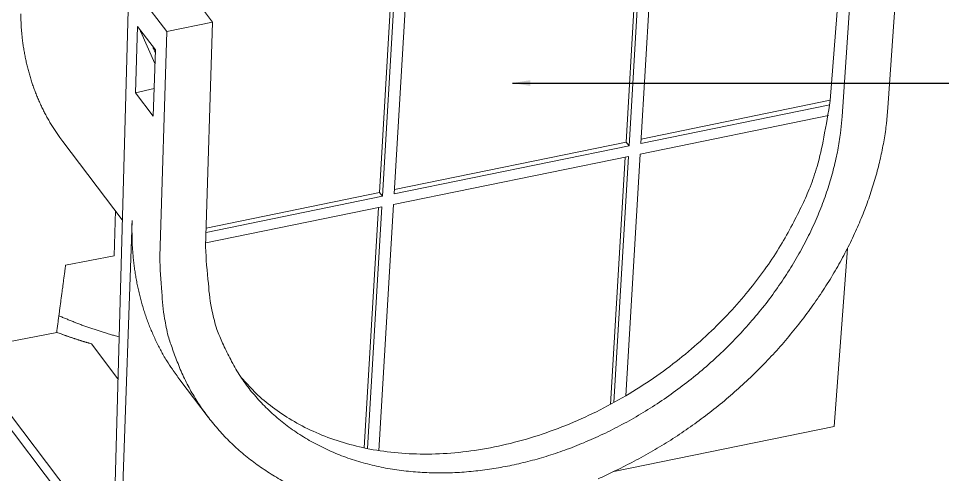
# Model space of a CAD drawing. Header units: millimetres. Extents: x 4267 to 8467, y 166 to 3136.
# Drawn here: x 4814.4 to 4946.3, y 1509.7 to 1574.8 of the extents above; entities that cross this region are included whole.
import ezdxf

# ---------------------------------------------------------------- set-up
doc = ezdxf.new("R2010")
doc.units = ezdxf.units.MM
doc.styles.get("Standard").update_dxf_attribs({"font": 'SimSun.ttf'})
doc.dimstyles.new('ISO-25', dxfattribs={"dimtxt": 2.5, "dimasz": 2.5, "dimexe": 1.25, "dimexo": 0.625, "dimtad": 1, "dimtxsty": 'Standard', "dimcen": 2.5, "dimadec": 0, "dimazin": 0, "dimtfac": 1, "dimtmove": 0, "dimatfit": 3, "dimfxl": 1, "dimarcsym": 0})

msp = doc.modelspace()

# ---------------------------------------------------------------- linework, layer by layer
at = {"linetype": 'Continuous', "lineweight": 5}
for p, q in [((4652.16, 1727.91, 326.37), (4828.87, 1495.72, 326.37)), ((4932.72, 1594.97, 326.37), (4930.22, 1563.04, 326.37)), ((4940.71, 1594.41, 326.37), (4938.47, 1562.01, 326.37)), ((4934.17, 1593.07, 326.37), (4931.94, 1560.78, 326.37)), ((4903, 1589.23, 326.37), (4901.11, 1557.13, 326.37)), ((4903.47, 1589.33, 326.37), (4901.54, 1556.6, 326.37)), ((4903.21, 1556.94, 326.37), (4905.14, 1589.67, 326.37)), ((4867.81, 1582.03, 326.37), (4865.91, 1549.92, 326.37)), ((4868.27, 1582.13, 326.37), (4866.34, 1549.4, 326.37)), ((4868.02, 1549.74, 326.37), (4869.95, 1582.47, 326.37)), ((4830.18, 1580.37, 326.37), (4827.95, 1498.93, 326.37)), ((4831.59, 1578.13, 326.37), (4835.58, 1572.89, 326.37)), ((4842.11, 1574.23, 326.37), (4840.66, 1576.14, 326.37)), ((4835.58, 1572.89, 326.37), (4842.11, 1574.23, 326.37)), ((4841.12, 1542.2, 326.37), (4842.11, 1574.23, 326.37)), ((4831.12, 1564.16, 326.37), (4831.42, 1573.63, 326.37)), ((4831.42, 1573.63, 326.37), (4833.95, 1570.3, 326.37)), ((4833.89, 1568.36, 326.37), (4831.86, 1572.85, 326.37)), ((4834.58, 1540.76, 326.37), (4835.58, 1572.89, 326.37)), ((4833.95, 1570.3, 326.37), (4833.65, 1560.84, 326.37)), ((4833.68, 1570.46, 326.37), (4833.93, 1569.89, 326.37)), ((4833.78, 1564.78, 326.37), (4831.12, 1564.16, 326.37)), ((4833.65, 1560.84, 326.37), (4831.12, 1564.16, 326.37)), ((4930.17, 1562.46, 326.37), (4903.21, 1556.94, 326.37)), ((4930.23, 1563.09, 326.37), (4903.25, 1557.56, 326.37)), ((4903.12, 1555.42, 326.37), (4930, 1560.92, 326.37)), ((4820.75, 1557.22, 326.37), (4829.24, 1546.06, 326.37)), ((4901.11, 1557.13, 326.37), (4868.06, 1550.36, 326.37)), ((4901.11, 1557.13, 326.37), (4901.54, 1556.6, 326.37)), ((4901.54, 1556.6, 326.37), (4868.02, 1549.74, 326.37)), ((4867.93, 1548.22, 326.37), (4901.45, 1555.08, 326.37)), ((4900.98, 1554.99, 326.37), (4898.9, 1519.72, 326.37)), ((4901.45, 1555.08, 326.37), (4899.38, 1519.98, 326.37)), ((4901.09, 1520.96, 326.37), (4903.12, 1555.42, 326.37)), ((4866.34, 1549.4, 326.37), (4841.19, 1544.25, 326.37)), ((4865.91, 1549.92, 326.37), (4841.21, 1544.87, 326.37)), ((4866.34, 1549.4, 326.37), (4865.91, 1549.92, 326.37)), ((4841.14, 1542.74, 326.37), (4866.25, 1547.88, 326.37)), ((4865.79, 1547.78, 326.37), (4863.76, 1513.51, 326.37)), ((4866.25, 1547.88, 326.37), (4864.22, 1513.41, 326.37)), ((4865.86, 1513.12, 326.37), (4867.93, 1548.22, 326.37)), ((4828.09, 1540.9, 326.37), (4828.25, 1547.37, 326.37)), ((4828.87, 1495.72, 326.37), (4830.64, 1545.93, 326.37)), ((4932.68, 1541.95, 326.37), (4930.81, 1516.58, 326.37)), ((4821.15, 1539.56, 326.37), (4828.09, 1540.9, 326.37)), ((4806.31, 1527.37, 326.37), (4819.88, 1529.99, 326.37)), ((4828.62, 1523.36, 326.37), (4824.82, 1528.36, 326.37)), ((4827.95, 1498.93, 326.37), (4806.31, 1527.37, 326.37)), ((4837.45, 1523.21, 326.37), (4841.49, 1517.9, 326.37)), ((4930.81, 1516.58, 326.37), (4899.35, 1510.14, 326.37))]:
    msp.add_line(p, q, dxfattribs=at)
for points in [[(4820.75, 1557.22), (4820.34, 1557.77, -0.006087), (4819.94, 1558.34, -0.006075), (4819.56, 1558.91, -0.006066), (4819.19, 1559.5, -0.006074), (4818.83, 1560.09, -0.006072), (4818.49, 1560.69, -0.006061), (4818.16, 1561.3, -0.006046), (4817.85, 1561.92, -0.00603), (4817.55, 1562.55, -0.00601), (4817.26, 1563.19, -0.005986), (4816.99, 1563.84, -0.005956), (4816.74, 1564.49, -0.005921), (4816.5, 1565.15, -0.00589), (4816.28, 1565.81, -0.005861), (4816.07, 1566.49, -0.005806), (4815.88, 1567.16, -0.005728), (4815.7, 1567.85, -0.005729), (4815.54, 1568.54, -0.005786), (4815.39, 1569.23, -0.005579), (4815.26, 1569.93, -0.005175), (4815.14, 1570.63, -0.005633), (4815.04, 1571.34, -0.006599), (4814.95, 1572.07, -0.004997), (4814.88, 1572.76, -0.001803), (4814.83, 1573.39, -0.006865), (4814.79, 1574.19, -0.011542), (4814.77, 1575.44, -0.005605)], [(4831.86, 1572.85), (4831.86, 1572.85, -0.006116), (4831.86, 1572.86, -0.006004), (4831.86, 1572.86, -0.005949), (4831.85, 1572.87, -0.005974), (4831.85, 1572.88, -0.005964), (4831.85, 1572.88, -0.005943), (4831.85, 1572.89, -0.005912), (4831.85, 1572.9, -0.005894), (4831.85, 1572.9, -0.005861), (4831.84, 1572.91, -0.005835), (4831.84, 1572.92, -0.005794), (4831.84, 1572.92, -0.005759), (4831.84, 1572.93, -0.005719), (4831.84, 1572.94, -0.005691), (4831.84, 1572.95, -0.005629), (4831.84, 1572.95, -0.005552), (4831.84, 1572.96, -0.005549), (4831.84, 1572.97, -0.005613), (4831.84, 1572.97, -0.005399), (4831.84, 1572.98, -0.004998), (4831.84, 1572.99, -0.00546), (4831.84, 1573, -0.006433), (4831.84, 1573, -0.004826), (4831.84, 1573.01, -0.00166), (4831.84, 1573.02, -0.006712), (4831.84, 1573.03, -0.011302), (4831.85, 1573.04, -0.005428), (4831.85, 1573.06, -0.00285)], [(4833.66, 1570.68), (4833.66, 1570.67, 0.004841), (4833.66, 1570.66, 0.00489), (4833.66, 1570.65, 0.004941), (4833.66, 1570.65, 0.005001), (4833.66, 1570.64, 0.005061), (4833.65, 1570.63, 0.005115), (4833.65, 1570.62, 0.005171), (4833.65, 1570.62, 0.005226), (4833.65, 1570.61, 0.005283), (4833.65, 1570.6, 0.005335), (4833.65, 1570.59, 0.00539), (4833.65, 1570.59, 0.005436), (4833.65, 1570.58, 0.005493), (4833.65, 1570.57, 0.005548), (4833.65, 1570.56, 0.005586), (4833.65, 1570.56, 0.005596), (4833.65, 1570.55, 0.005688), (4833.65, 1570.54, 0.005834), (4833.66, 1570.54, 0.005723), (4833.66, 1570.53, 0.005393), (4833.66, 1570.52, 0.005955), (4833.66, 1570.52, 0.007087), (4833.66, 1570.51, 0.005481), (4833.66, 1570.5, 0.002027), (4833.66, 1570.5, 0.007642), (4833.67, 1570.49, 0.013227), (4833.67, 1570.48, 0.006612), (4833.68, 1570.46, 0.003556)], [(4846.24, 1523.5), (4848.3, 1521.32, 0.031144), (4850.68, 1519.32, 0.027671), (4853.41, 1517.49, 0.026073), (4856.47, 1515.88, 0.027387), (4859.87, 1514.56, 0.027051), (4863.56, 1513.55, 0.02627), (4867.54, 1512.91, 0.025084), (4871.74, 1512.64, 0.024292), (4876.13, 1512.78, 0.023134), (4880.63, 1513.33, 0.02215), (4885.18, 1514.31, 0.021111), (4889.72, 1515.68, 0.020196), (4894.17, 1517.42, 0.019409), (4898.48, 1519.5, 0.018629), (4902.58, 1521.87, 0.01807), (4906.44, 1524.47, 0.017374), (4910.01, 1527.27, 0.017098), (4913.28, 1530.2, 0.016708), (4916.23, 1533.22, 0.016333), (4918.85, 1536.28, 0.015358), (4921.15, 1539.32, 0.016021), (4923.14, 1542.37, 0.017418), (4924.84, 1545.4, 0.014864), (4926.26, 1548.21, 0.008506), (4927.38, 1550.71, 0.017671), (4928.36, 1553.65, 0.028983), (4929.31, 1557.81, 0.017079), (4930.22, 1563.04, 0.01065)], [(4938.47, 1562.01), (4938.26, 1559.77, -0.013464), (4937.93, 1557.47, -0.01245), (4937.46, 1555.12, -0.011934), (4936.87, 1552.72, -0.012101), (4936.14, 1550.28, -0.011986), (4935.28, 1547.81, -0.011812), (4934.27, 1545.33, -0.011589), (4933.12, 1542.83, -0.011482), (4931.83, 1540.34, -0.011296), (4930.4, 1537.86, -0.011168), (4928.83, 1535.4, -0.010991), (4927.13, 1532.97, -0.010867), (4925.3, 1530.6, -0.010725), (4923.36, 1528.27, -0.010627), (4921.3, 1526.02, -0.010488), (4919.14, 1523.84, -0.010341), (4916.88, 1521.75, -0.010321), (4914.55, 1519.76, -0.010399), (4912.13, 1517.87, -0.010112), (4909.67, 1516.09, -0.009504), (4907.17, 1514.44, -0.010254), (4904.6, 1512.89, -0.011858), (4901.94, 1511.45, -0.009408), (4899.43, 1510.18, -0.004108), (4897.15, 1509.09, -0.012488)], [(4931.94, 1560.78), (4931.71, 1558.42, -0.016339), (4931.32, 1555.99, -0.014919), (4930.76, 1553.5, -0.014174), (4930.04, 1550.95, -0.014397), (4929.15, 1548.37, -0.014225), (4928.08, 1545.76, -0.013966), (4926.82, 1543.14, -0.01365), (4925.4, 1540.53, -0.013494), (4923.79, 1537.94, -0.013245), (4922.03, 1535.39, -0.013064), (4920.1, 1532.9, -0.012848), (4918.02, 1530.49, -0.012691), (4915.81, 1528.16, -0.012529), (4913.47, 1525.94, -0.012392), (4911.03, 1523.84, -0.012284), (4908.49, 1521.87, -0.01217), (4905.89, 1520.04, -0.012118), (4903.22, 1518.36, -0.012034), (4900.53, 1516.84, -0.012023), (4897.81, 1515.47, -0.011938), (4895.09, 1514.26, -0.011997), (4892.39, 1513.2, -0.011997), (4889.72, 1512.31, -0.01199), (4887.08, 1511.57, -0.011758), (4884.51, 1510.98, -0.012231), (4881.94, 1510.52, -0.012543), (4879.33, 1510.19, -0.012693), (4876.69, 1509.99, -0.013601), (4874.03, 1509.95, -0.014341), (4871.38, 1510.06, -0.015068), (4868.75, 1510.33, -0.015758), (4866.15, 1510.77, -0.016605), (4863.6, 1511.39, -0.017384), (4861.13, 1512.18, -0.018221), (4858.74, 1513.15, -0.018921), (4856.46, 1514.28, -0.019544), (4854.3, 1515.58, -0.020278), (4852.27, 1517.03, -0.021098), (4850.4, 1518.65, -0.021012), (4848.68, 1520.38, -0.020069), (4847.13, 1522.24, -0.021716), (4845.76, 1524.23, -0.024926), (4844.56, 1526.38, -0.019571), (4843.55, 1528.46, -0.008692), (4842.73, 1530.4, -0.024972), (4842.07, 1532.95, -0.040106), (4841.53, 1536.94, -0.01977), (4841.12, 1542.2, -0.010621)], [(4830.64, 1545.93), (4830.62, 1545.14, 0.004809), (4830.62, 1544.35, 0.004753), (4830.63, 1543.56, 0.004775), (4830.65, 1542.77, 0.004895), (4830.69, 1541.98, 0.00498), (4830.75, 1541.18, 0.005054), (4830.82, 1540.39, 0.005123), (4830.91, 1539.59, 0.005209), (4831.02, 1538.8, 0.005281), (4831.15, 1538.01, 0.005364), (4831.29, 1537.22, 0.005433), (4831.45, 1536.43, 0.00551), (4831.62, 1535.65, 0.005583), (4831.82, 1534.87, 0.005672), (4832.03, 1534.09, 0.005722), (4832.26, 1533.32, 0.005758), (4832.51, 1532.55, 0.005873), (4832.78, 1531.79, 0.006069), (4833.06, 1531.03, 0.005945), (4833.37, 1530.28, 0.005592), (4833.69, 1529.54, 0.006249), (4834.03, 1528.8, 0.007559), (4834.41, 1528.04, 0.005734), (4834.78, 1527.34, 0.001885), (4835.11, 1526.71, 0.008242), (4835.59, 1525.93, 0.014347), (4836.38, 1524.74, 0.006987), (4837.45, 1523.21, 0.003672)], [(4852.55, 1508.59, -0.016319), (4850.46, 1509.79, -0.016783), (4848.47, 1511.12, -0.017128), (4846.6, 1512.57, -0.017338), (4844.85, 1514.13, -0.017674), (4843.23, 1515.8, -0.018057), (4841.74, 1517.58, -0.01769), (4840.39, 1519.44, -0.016633), (4839.18, 1521.36, -0.017837), (4838.11, 1523.39, -0.020343), (4837.19, 1525.53, -0.015782), (4836.41, 1527.58, -0.00678), (4835.78, 1529.47, -0.020257), (4835.28, 1531.93, -0.03267), (4834.88, 1535.74, -0.016069), (4834.58, 1540.76, -0.008646)], [(4819.88, 1529.99), (4819.92, 1530.31, -0.000006), (4819.96, 1530.64, -0.000006), (4820, 1530.96, -0.000006), (4820.05, 1531.28, -0.000006), (4820.09, 1531.6, -0.000006), (4820.13, 1531.92, -0.000006), (4820.17, 1532.24, -0.000006), (4820.22, 1532.56, -0.000006), (4820.26, 1532.88, -0.000006), (4820.3, 1533.2, -0.000006), (4820.34, 1533.52, -0.000006), (4820.39, 1533.84, -0.000006), (4820.43, 1534.16, -0.000006), (4820.47, 1534.48, -0.000006), (4820.51, 1534.8, -0.000006), (4820.56, 1535.12, -0.000006), (4820.6, 1535.44, -0.000006), (4820.64, 1535.76, -0.000007), (4820.68, 1536.07, -0.000006), (4820.73, 1536.39, -0.000006), (4820.77, 1536.71, -0.000007), (4820.81, 1537.03, -0.000008), (4820.85, 1537.35, -0.000006), (4820.89, 1537.66, -0.000002), (4820.93, 1537.94, -0.000008), (4820.98, 1538.3, -0.000015), (4821.05, 1538.84, -0.000007), (4821.15, 1539.56, -0.000004)], [(4820.19, 1532.36), (4820.46, 1532.25, 0.00134), (4820.72, 1532.13, 0.001328), (4820.99, 1532.02, 0.001318), (4821.26, 1531.91, 0.001313), (4821.53, 1531.8, 0.001306), (4821.8, 1531.68, 0.0013), (4822.08, 1531.57, 0.001293), (4822.35, 1531.47, 0.001287), (4822.63, 1531.36, 0.00128), (4822.91, 1531.25, 0.001274), (4823.19, 1531.15, 0.001267), (4823.47, 1531.04, 0.001261), (4823.76, 1530.94, 0.001255), (4824.04, 1530.83, 0.001252), (4824.33, 1530.73, 0.001242), (4824.62, 1530.63, 0.001229), (4824.91, 1530.53, 0.001234), (4825.2, 1530.44, 0.001254), (4825.49, 1530.34, 0.001212), (4825.78, 1530.24, 0.001127), (4826.08, 1530.15, 0.001239), (4826.38, 1530.05, 0.00147), (4826.68, 1529.96, 0.001109), (4826.97, 1529.87, 0.000379), (4827.23, 1529.79, 0.001558), (4827.57, 1529.69, 0.002659), (4828.1, 1529.54, 0.00129), (4828.79, 1529.35, 0.000681)], [(4824.82, 1528.36), (4824.65, 1528.41, -0.000576), (4824.48, 1528.46, -0.000577), (4824.31, 1528.51, -0.000578), (4824.14, 1528.56, -0.000579), (4823.98, 1528.61, -0.000581), (4823.81, 1528.66, -0.000582), (4823.64, 1528.71, -0.000583), (4823.47, 1528.76, -0.000585), (4823.31, 1528.82, -0.000586), (4823.14, 1528.87, -0.000587), (4822.97, 1528.92, -0.000589), (4822.81, 1528.98, -0.00059), (4822.64, 1529.03, -0.000592), (4822.48, 1529.08, -0.000594), (4822.31, 1529.14, -0.000594), (4822.15, 1529.19, -0.000592), (4821.98, 1529.25, -0.000598), (4821.82, 1529.3, -0.000612), (4821.65, 1529.36, -0.000596), (4821.49, 1529.41, -0.000558), (4821.33, 1529.47, -0.000617), (4821.17, 1529.53, -0.000738), (4821, 1529.59, -0.000562), (4820.84, 1529.64, -0.000194), (4820.7, 1529.69, -0.000794), (4820.52, 1529.76, -0.001374), (4820.24, 1529.86, -0.000675), (4819.88, 1529.99, -0.000358)]]:
    msp.add_lwpolyline(points, format="xyb", dxfattribs=at)

# ---------------------------------------------------------------- leaders
at = {"lineweight": 5}
for points in [[(4610.69, 1816.5, 326.37), (4610.69, 1441.56, 326.37), (4991.13, 1441.56, 326.37)], [(4884.93, 1565.55, 326.37), (5114.13, 1565.55, 326.37)]]:
    msp.add_leader(points, dimstyle='ISO-25', override={"dimtxt": 10, "dimgap": 0.625, "dimtad": 0, "dimarcsym": 1}, dxfattribs=at)

doc.saveas('drawing.dxf')
